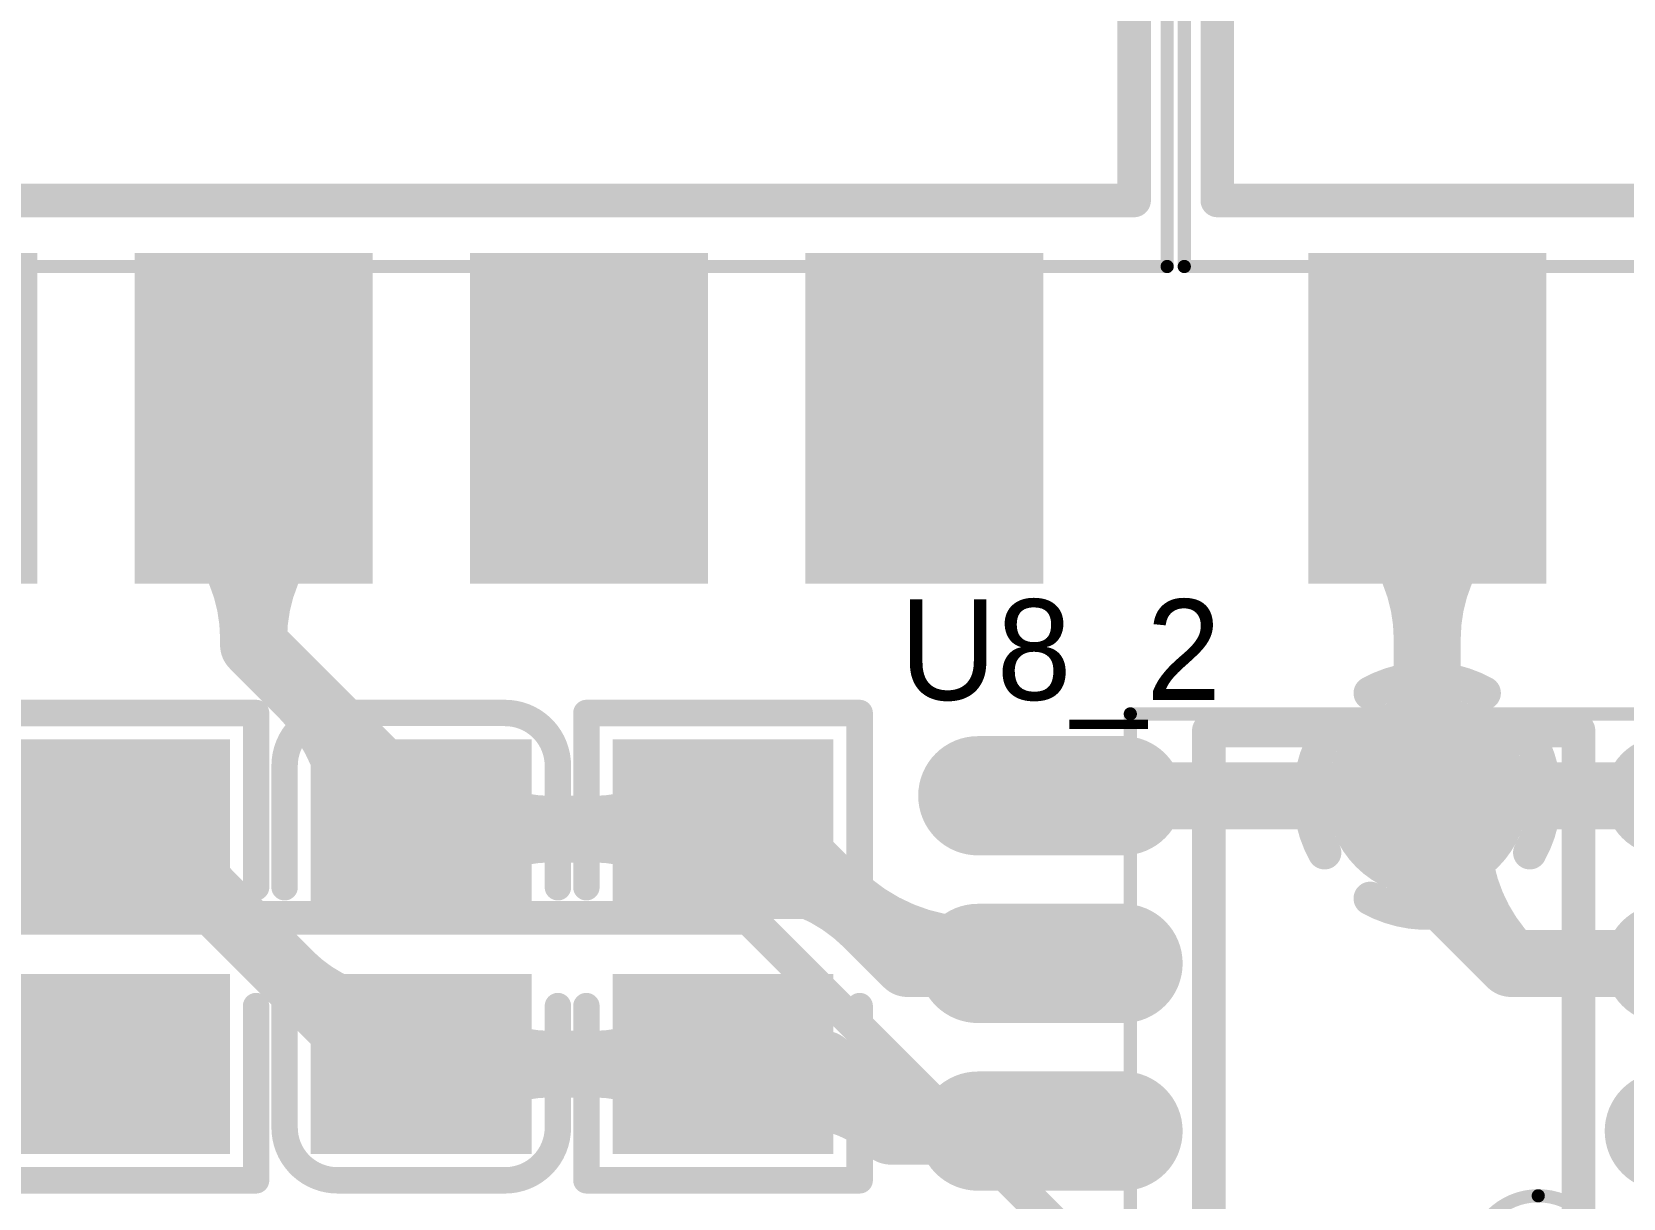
# Model space of a CAD drawing. Header units: millimetres. Extents: x 3.32 to 12.49, y 5.66 to 10.73.
# Drawn here: x 7.1282 to 7.6028, y 7.2651 to 7.6129 of the extents above; entities that cross this region are included whole.
import ezdxf

# ---------------------------------------------------------------- set-up
doc = ezdxf.new("R2010")
doc.units = ezdxf.units.MM
doc.header["$MEASUREMENT"] = 0
for name, color, linetype in [('BottomLayer', 5, 'Continuous'), ('InternalPlane1', 76, 'Continuous'), ('InternalPlane2', 16, 'Continuous'), ('Mechanical13', 56, 'Continuous'), ('MultiLayer', 9, 'Continuous'), ('TopLayer', 1, 'Continuous'), ('TopOverlay', 2, 'Continuous'), ('TopPaste', 8, 'Continuous'), ('TopSolder', 216, 'Continuous'), ('ViaHoleLayer', 16, 'Continuous')]:
    doc.layers.add(name, color=color, linetype=linetype)

# ---------------------------------------------------------------- blocks, each defined once
blk = doc.blocks.new('SMD_8_9_0___6')
at = {"layer": 'Mechanical13', "const_width": 0.00394}
for points in [[(0.22244, 0.17717), (-0.22244, 0.17717)], [(-0.22244, 0.17717), (-0.22244, -0.17717)], [(0.22244, 0.17717), (0.22244, -0.17717)], [(0.22244, -0.17717), (-0.22244, -0.17717)]]:
    blk.add_lwpolyline(points, dxfattribs=at)
at = {"layer": 'Mechanical13'}
for points, const_width in [([(-0.22343, 0.17717, 1), (-0.22146, 0.17717, 1)], 0.00197), ([(-0.22343, 0.17717, 1), (-0.22146, 0.17717, 1)], 0.00197), ([(0.22146, 0.17717, 1), (0.22343, 0.17717, 1)], 0.00197), ([(0.22146, 0.17717, 1), (0.22343, 0.17717, 1)], 0.00197), ([(-0.14567, -0.12992, 1), (-0.20866, -0.12992, 1)], 0.00394), ([(-0.20965, -0.12992, 1), (-0.20768, -0.12992, 1)], 0.00197), ([(-0.14665, -0.12992, 1), (-0.14469, -0.12992, 1)], 0.00197), ([(-0.22343, -0.17717, 1), (-0.22146, -0.17717, 1)], 0.00197), ([(-0.22343, -0.17717, 1), (-0.22146, -0.17717, 1)], 0.00197), ([(0.22146, -0.17717, 1), (0.22343, -0.17717, 1)], 0.00197), ([(0.22146, -0.17717, 1), (0.22343, -0.17717, 1)], 0.00197)]:
    blk.add_lwpolyline(points, format="xyb", close=True, dxfattribs=dict(at, const_width=const_width))
at = {"layer": 'TopLayer'}
for points in [[(-0.1815, 0.17717), (-0.1185, 0.17717), (-0.1815, 0.26772), (-0.1185, 0.26772)], [(-0.0815, 0.17717), (-0.0185, 0.17717), (-0.0815, 0.26772), (-0.0185, 0.26772)], [(0.0185, 0.17717), (0.0815, 0.17717), (0.0185, 0.26772), (0.0815, 0.26772)], [(0.1185, 0.17717), (0.1815, 0.17717), (0.1185, 0.26772), (0.1815, 0.26772)], [(-0.1185, -0.17717), (-0.1815, -0.17717), (-0.1185, -0.26772), (-0.1815, -0.26772)], [(-0.0185, -0.17717), (-0.0815, -0.17717), (-0.0185, -0.26772), (-0.0815, -0.26772)], [(0.0815, -0.17717), (0.0185, -0.17717), (0.0815, -0.26772), (0.0185, -0.26772)], [(0.1815, -0.17717), (0.1185, -0.17717), (0.1815, -0.26772), (0.1185, -0.26772)]]:
    blk.add_solid(points, dxfattribs=at)
at = {"layer": 'TopOverlay', "const_width": 0.01}
for points in [[(-0.2126, 0.15748), (-0.2126, -0.15748)], [(0.2126, 0.15748), (-0.2126, 0.15748)], [(0.2126, 0.15748), (0.2126, -0.15748)], [(0.2126, -0.15748), (-0.2126, -0.15748)]]:
    blk.add_lwpolyline(points, dxfattribs=at)
at = {"layer": 'TopOverlay'}
for points, const_width in [([(-0.2151, 0.15748, 1), (-0.2101, 0.15748, 1)], 0.005), ([(-0.2151, 0.15748, 1), (-0.2101, 0.15748, 1)], 0.005), ([(0.2101, 0.15748, 1), (0.2151, 0.15748, 1)], 0.005), ([(0.2101, 0.15748, 1), (0.2151, 0.15748, 1)], 0.005), ([(-0.16142, -0.11811, 1), (-0.18504, -0.11811, 1)], 0.02756), ([(-0.19193, -0.11811, 1), (-0.17815, -0.11811, 1)], 0.01378), ([(-0.16831, -0.11811, 1), (-0.15453, -0.11811, 1)], 0.01378), ([(-0.2151, -0.15748, 1), (-0.2101, -0.15748, 1)], 0.005), ([(-0.2151, -0.15748, 1), (-0.2101, -0.15748, 1)], 0.005), ([(0.2101, -0.15748, 1), (0.2151, -0.15748, 1)], 0.005), ([(0.2101, -0.15748, 1), (0.2151, -0.15748, 1)], 0.005), ([(-0.20669, -0.23622, 1), (-0.22638, -0.23622, 1)], 0.01969), ([(-0.2313, -0.23622, 1), (-0.22146, -0.23622, 1)], 0.00984), ([(-0.21161, -0.23622, 1), (-0.20177, -0.23622, 1)], 0.00984)]:
    blk.add_lwpolyline(points, format="xyb", close=True, dxfattribs=dict(at, const_width=const_width))
at = {"layer": 'TopPaste'}
for points in [[(-0.1815, 0.17717), (-0.1185, 0.17717), (-0.1815, 0.26772), (-0.1185, 0.26772)], [(-0.0815, 0.17717), (-0.0185, 0.17717), (-0.0815, 0.26772), (-0.0185, 0.26772)], [(0.0185, 0.17717), (0.0815, 0.17717), (0.0185, 0.26772), (0.0815, 0.26772)], [(0.1185, 0.17717), (0.1815, 0.17717), (0.1185, 0.26772), (0.1815, 0.26772)], [(-0.1185, -0.17717), (-0.1815, -0.17717), (-0.1185, -0.26772), (-0.1815, -0.26772)], [(-0.0185, -0.17717), (-0.0815, -0.17717), (-0.0185, -0.26772), (-0.0815, -0.26772)], [(0.0815, -0.17717), (0.0185, -0.17717), (0.0815, -0.26772), (0.0185, -0.26772)], [(0.1815, -0.17717), (0.1185, -0.17717), (0.1815, -0.26772), (0.1185, -0.26772)]]:
    blk.add_solid(points, dxfattribs=at)
at = {"layer": 'TopSolder'}
for points in [[(-0.1855, 0.17317), (-0.1145, 0.17317), (-0.1855, 0.27172), (-0.1145, 0.27172)], [(-0.0855, 0.17317), (-0.0145, 0.17317), (-0.0855, 0.27172), (-0.0145, 0.27172)], [(0.0145, 0.17317), (0.0855, 0.17317), (0.0145, 0.27172), (0.0855, 0.27172)], [(0.1145, 0.17317), (0.1855, 0.17317), (0.1145, 0.27172), (0.1855, 0.27172)], [(-0.1145, -0.17317), (-0.1855, -0.17317), (-0.1145, -0.27172), (-0.1855, -0.27172)], [(-0.0145, -0.17317), (-0.0855, -0.17317), (-0.0145, -0.27172), (-0.0855, -0.27172)], [(0.0855, -0.17317), (0.0145, -0.17317), (0.0855, -0.27172), (0.0145, -0.27172)], [(0.1855, -0.17317), (0.1145, -0.17317), (0.1855, -0.27172), (0.1145, -0.27172)]]:
    blk.add_solid(points, dxfattribs=at)
blk = doc.blocks.new('SOIC_8_150____8')
at = {"layer": 'Mechanical13', "const_width": 0.00394}
for points in [[(-0.09941, 0.07854), (0.09941, 0.07854)], [(-0.09941, 0.07854), (-0.09941, -0.07854)], [(0.09941, 0.07854), (0.09941, -0.07854)], [(-0.09941, -0.07854), (0.09941, -0.07854)]]:
    blk.add_lwpolyline(points, dxfattribs=at)
at = {"layer": 'Mechanical13'}
for points, const_width in [([(-0.10039, 0.07854, 1), (-0.09843, 0.07854, 1)], 0.00197), ([(-0.10039, 0.07854, 1), (-0.09843, 0.07854, 1)], 0.00197), ([(0.09843, 0.07854, 1), (0.10039, 0.07854, 1)], 0.00197), ([(0.09843, 0.07854, 1), (0.10039, 0.07854, 1)], 0.00197), ([(-0.04429, -0.04311, 1), (-0.08366, -0.04311, 1)], 0.00394), ([(-0.08465, -0.04311, 1), (-0.08268, -0.04311, 1)], 0.00197), ([(-0.04528, -0.04311, 1), (-0.04331, -0.04311, 1)], 0.00197), ([(-0.10039, -0.07854, 1), (-0.09843, -0.07854, 1)], 0.00197), ([(-0.10039, -0.07854, 1), (-0.09843, -0.07854, 1)], 0.00197), ([(0.09843, -0.07854, 1), (0.10039, -0.07854, 1)], 0.00197), ([(0.09843, -0.07854, 1), (0.10039, -0.07854, 1)], 0.00197)]:
    blk.add_lwpolyline(points, format="xyb", close=True, dxfattribs=dict(at, const_width=const_width))
at = {"layer": 'TopLayer', "const_width": 0.02756}
for points in [[(-0.075, 0.08071), (-0.075, 0.12402)], [(-0.025, 0.08071), (-0.025, 0.12402)], [(0.025, 0.08071), (0.025, 0.12402)], [(0.075, 0.08071), (0.075, 0.12402)], [(-0.075, -0.12402), (-0.075, -0.08071)], [(-0.025, -0.12402), (-0.025, -0.08071)], [(0.025, -0.12402), (0.025, -0.08071)], [(0.075, -0.12402), (0.075, -0.08071)]]:
    blk.add_lwpolyline(points, dxfattribs=at)
at = {"layer": 'TopLayer', "const_width": 0.01378}
for points in [[(-0.08189, 0.12402, 1), (-0.06811, 0.12402, 1)], [(-0.03189, 0.12402, 1), (-0.01811, 0.12402, 1)], [(0.01811, 0.12402, 1), (0.03189, 0.12402, 1)], [(0.06811, 0.12402, 1), (0.08189, 0.12402, 1)], [(-0.08189, 0.08071, 1), (-0.06811, 0.08071, 1)], [(-0.03189, 0.08071, 1), (-0.01811, 0.08071, 1)], [(0.01811, 0.08071, 1), (0.03189, 0.08071, 1)], [(0.06811, 0.08071, 1), (0.08189, 0.08071, 1)], [(-0.08189, -0.08071, 1), (-0.06811, -0.08071, 1)], [(-0.03189, -0.08071, 1), (-0.01811, -0.08071, 1)], [(0.01811, -0.08071, 1), (0.03189, -0.08071, 1)], [(0.06811, -0.08071, 1), (0.08189, -0.08071, 1)], [(-0.08189, -0.12402, 1), (-0.06811, -0.12402, 1)], [(-0.03189, -0.12402, 1), (-0.01811, -0.12402, 1)], [(0.01811, -0.12402, 1), (0.03189, -0.12402, 1)], [(0.06811, -0.12402, 1), (0.08189, -0.12402, 1)]]:
    blk.add_lwpolyline(points, format="xyb", close=True, dxfattribs=at)
at = {"layer": 'TopOverlay', "const_width": 0.01}
for points in [[(-0.09449, 0.05512), (0.09449, 0.05512)], [(-0.09449, 0.05512), (-0.09449, -0.05512)], [(0.09449, 0.05512), (0.09449, -0.05512)], [(-0.09449, -0.05512), (0.09449, -0.05512)]]:
    blk.add_lwpolyline(points, dxfattribs=at)
at = {"layer": 'TopOverlay'}
for points, const_width in [([(-0.09699, 0.05512, 1), (-0.09199, 0.05512, 1)], 0.005), ([(-0.09699, 0.05512, 1), (-0.09199, 0.05512, 1)], 0.005), ([(0.09199, 0.05512, 1), (0.09699, 0.05512, 1)], 0.005), ([(0.09199, 0.05512, 1), (0.09699, 0.05512, 1)], 0.005), ([(-0.05906, -0.02756, 1), (-0.0748, -0.02756, 1)], 0.01575), ([(-0.07874, -0.02756, 1), (-0.07087, -0.02756, 1)], 0.00787), ([(-0.06299, -0.02756, 1), (-0.05512, -0.02756, 1)], 0.00787), ([(-0.09699, -0.05512, 1), (-0.09199, -0.05512, 1)], 0.005), ([(-0.09699, -0.05512, 1), (-0.09199, -0.05512, 1)], 0.005), ([(0.09199, -0.05512, 1), (0.09699, -0.05512, 1)], 0.005), ([(0.09199, -0.05512, 1), (0.09699, -0.05512, 1)], 0.005), ([(-0.10236, -0.11417, 1), (-0.11417, -0.11417, 1)], 0.01181), ([(-0.11713, -0.11417, 1), (-0.11122, -0.11417, 1)], 0.00591), ([(-0.10531, -0.11417, 1), (-0.09941, -0.11417, 1)], 0.00591)]:
    blk.add_lwpolyline(points, format="xyb", close=True, dxfattribs=dict(at, const_width=const_width))
at = {"layer": 'TopPaste', "const_width": 0.02756}
for points in [[(-0.075, 0.08071), (-0.075, 0.12402)], [(-0.025, 0.08071), (-0.025, 0.12402)], [(0.025, 0.08071), (0.025, 0.12402)], [(0.075, 0.08071), (0.075, 0.12402)], [(-0.075, -0.12402), (-0.075, -0.08071)], [(-0.025, -0.12402), (-0.025, -0.08071)], [(0.025, -0.12402), (0.025, -0.08071)], [(0.075, -0.12402), (0.075, -0.08071)]]:
    blk.add_lwpolyline(points, dxfattribs=at)
at = {"layer": 'TopPaste', "const_width": 0.01378}
for points in [[(-0.08189, 0.12402, 1), (-0.06811, 0.12402, 1)], [(-0.03189, 0.12402, 1), (-0.01811, 0.12402, 1)], [(0.01811, 0.12402, 1), (0.03189, 0.12402, 1)], [(0.06811, 0.12402, 1), (0.08189, 0.12402, 1)], [(-0.08189, 0.08071, 1), (-0.06811, 0.08071, 1)], [(-0.03189, 0.08071, 1), (-0.01811, 0.08071, 1)], [(0.01811, 0.08071, 1), (0.03189, 0.08071, 1)], [(0.06811, 0.08071, 1), (0.08189, 0.08071, 1)], [(-0.08189, -0.08071, 1), (-0.06811, -0.08071, 1)], [(-0.03189, -0.08071, 1), (-0.01811, -0.08071, 1)], [(0.01811, -0.08071, 1), (0.03189, -0.08071, 1)], [(0.06811, -0.08071, 1), (0.08189, -0.08071, 1)], [(-0.08189, -0.12402, 1), (-0.06811, -0.12402, 1)], [(-0.03189, -0.12402, 1), (-0.01811, -0.12402, 1)], [(0.01811, -0.12402, 1), (0.03189, -0.12402, 1)], [(0.06811, -0.12402, 1), (0.08189, -0.12402, 1)]]:
    blk.add_lwpolyline(points, format="xyb", close=True, dxfattribs=at)
at = {"layer": 'TopSolder', "const_width": 0.03556}
for points in [[(-0.075, 0.08071), (-0.075, 0.12402)], [(-0.025, 0.08071), (-0.025, 0.12402)], [(0.025, 0.08071), (0.025, 0.12402)], [(0.075, 0.08071), (0.075, 0.12402)], [(-0.075, -0.12402), (-0.075, -0.08071)], [(-0.025, -0.12402), (-0.025, -0.08071)], [(0.025, -0.12402), (0.025, -0.08071)], [(0.075, -0.12402), (0.075, -0.08071)]]:
    blk.add_lwpolyline(points, dxfattribs=at)
at = {"layer": 'TopSolder', "const_width": 0.01778}
for points in [[(-0.08389, 0.12402, 1), (-0.06611, 0.12402, 1)], [(-0.03389, 0.12402, 1), (-0.01611, 0.12402, 1)], [(0.01611, 0.12402, 1), (0.03389, 0.12402, 1)], [(0.06611, 0.12402, 1), (0.08389, 0.12402, 1)], [(-0.08389, 0.08071, 1), (-0.06611, 0.08071, 1)], [(-0.03389, 0.08071, 1), (-0.01611, 0.08071, 1)], [(0.01611, 0.08071, 1), (0.03389, 0.08071, 1)], [(0.06611, 0.08071, 1), (0.08389, 0.08071, 1)], [(-0.08389, -0.08071, 1), (-0.06611, -0.08071, 1)], [(-0.03389, -0.08071, 1), (-0.01611, -0.08071, 1)], [(0.01611, -0.08071, 1), (0.03389, -0.08071, 1)], [(0.06611, -0.08071, 1), (0.08389, -0.08071, 1)], [(-0.08389, -0.12402, 1), (-0.06611, -0.12402, 1)], [(-0.03389, -0.12402, 1), (-0.01611, -0.12402, 1)], [(0.01611, -0.12402, 1), (0.03389, -0.12402, 1)], [(0.06611, -0.12402, 1), (0.08389, -0.12402, 1)]]:
    blk.add_lwpolyline(points, format="xyb", close=True, dxfattribs=at)
blk = doc.blocks.new('SMD_8_9_0___9')
at = {"layer": 'Mechanical13', "const_width": 0.00394}
for points in [[(0.22244, 0.17717), (-0.22244, 0.17717)], [(-0.22244, 0.17717), (-0.22244, -0.17717)], [(0.22244, 0.17717), (0.22244, -0.17717)], [(0.22244, -0.17717), (-0.22244, -0.17717)]]:
    blk.add_lwpolyline(points, dxfattribs=at)
at = {"layer": 'Mechanical13'}
for points, const_width in [([(-0.22343, 0.17717, 1), (-0.22146, 0.17717, 1)], 0.00197), ([(-0.22343, 0.17717, 1), (-0.22146, 0.17717, 1)], 0.00197), ([(0.22146, 0.17717, 1), (0.22343, 0.17717, 1)], 0.00197), ([(0.22146, 0.17717, 1), (0.22343, 0.17717, 1)], 0.00197), ([(-0.14567, -0.12992, 1), (-0.20866, -0.12992, 1)], 0.00394), ([(-0.20965, -0.12992, 1), (-0.20768, -0.12992, 1)], 0.00197), ([(-0.14665, -0.12992, 1), (-0.14469, -0.12992, 1)], 0.00197), ([(-0.22343, -0.17717, 1), (-0.22146, -0.17717, 1)], 0.00197), ([(-0.22343, -0.17717, 1), (-0.22146, -0.17717, 1)], 0.00197), ([(0.22146, -0.17717, 1), (0.22343, -0.17717, 1)], 0.00197), ([(0.22146, -0.17717, 1), (0.22343, -0.17717, 1)], 0.00197)]:
    blk.add_lwpolyline(points, format="xyb", close=True, dxfattribs=dict(at, const_width=const_width))
at = {"layer": 'TopLayer'}
for points in [[(-0.1815, 0.17717), (-0.1185, 0.17717), (-0.1815, 0.26772), (-0.1185, 0.26772)], [(-0.0815, 0.17717), (-0.0185, 0.17717), (-0.0815, 0.26772), (-0.0185, 0.26772)], [(0.0185, 0.17717), (0.0815, 0.17717), (0.0185, 0.26772), (0.0815, 0.26772)], [(0.1185, 0.17717), (0.1815, 0.17717), (0.1185, 0.26772), (0.1815, 0.26772)], [(-0.1185, -0.17717), (-0.1815, -0.17717), (-0.1185, -0.26772), (-0.1815, -0.26772)], [(-0.0185, -0.17717), (-0.0815, -0.17717), (-0.0185, -0.26772), (-0.0815, -0.26772)], [(0.0815, -0.17717), (0.0185, -0.17717), (0.0815, -0.26772), (0.0185, -0.26772)], [(0.1815, -0.17717), (0.1185, -0.17717), (0.1815, -0.26772), (0.1185, -0.26772)]]:
    blk.add_solid(points, dxfattribs=at)
at = {"layer": 'TopOverlay', "const_width": 0.01}
for points in [[(-0.2126, 0.15748), (-0.2126, -0.15748)], [(0.2126, 0.15748), (-0.2126, 0.15748)], [(0.2126, 0.15748), (0.2126, -0.15748)], [(0.2126, -0.15748), (-0.2126, -0.15748)]]:
    blk.add_lwpolyline(points, dxfattribs=at)
at = {"layer": 'TopOverlay'}
for points, const_width in [([(-0.2151, 0.15748, 1), (-0.2101, 0.15748, 1)], 0.005), ([(-0.2151, 0.15748, 1), (-0.2101, 0.15748, 1)], 0.005), ([(0.2101, 0.15748, 1), (0.2151, 0.15748, 1)], 0.005), ([(0.2101, 0.15748, 1), (0.2151, 0.15748, 1)], 0.005), ([(-0.16142, -0.11811, 1), (-0.18504, -0.11811, 1)], 0.02756), ([(-0.19193, -0.11811, 1), (-0.17815, -0.11811, 1)], 0.01378), ([(-0.16831, -0.11811, 1), (-0.15453, -0.11811, 1)], 0.01378), ([(-0.2151, -0.15748, 1), (-0.2101, -0.15748, 1)], 0.005), ([(-0.2151, -0.15748, 1), (-0.2101, -0.15748, 1)], 0.005), ([(0.2101, -0.15748, 1), (0.2151, -0.15748, 1)], 0.005), ([(0.2101, -0.15748, 1), (0.2151, -0.15748, 1)], 0.005), ([(-0.20669, -0.23622, 1), (-0.22638, -0.23622, 1)], 0.01969), ([(-0.2313, -0.23622, 1), (-0.22146, -0.23622, 1)], 0.00984), ([(-0.21161, -0.23622, 1), (-0.20177, -0.23622, 1)], 0.00984)]:
    blk.add_lwpolyline(points, format="xyb", close=True, dxfattribs=dict(at, const_width=const_width))
at = {"layer": 'TopPaste'}
for points in [[(-0.1815, 0.17717), (-0.1185, 0.17717), (-0.1815, 0.26772), (-0.1185, 0.26772)], [(-0.0815, 0.17717), (-0.0185, 0.17717), (-0.0815, 0.26772), (-0.0185, 0.26772)], [(0.0185, 0.17717), (0.0815, 0.17717), (0.0185, 0.26772), (0.0815, 0.26772)], [(0.1185, 0.17717), (0.1815, 0.17717), (0.1185, 0.26772), (0.1815, 0.26772)], [(-0.1185, -0.17717), (-0.1815, -0.17717), (-0.1185, -0.26772), (-0.1815, -0.26772)], [(-0.0185, -0.17717), (-0.0815, -0.17717), (-0.0185, -0.26772), (-0.0815, -0.26772)], [(0.0815, -0.17717), (0.0185, -0.17717), (0.0815, -0.26772), (0.0185, -0.26772)], [(0.1815, -0.17717), (0.1185, -0.17717), (0.1815, -0.26772), (0.1185, -0.26772)]]:
    blk.add_solid(points, dxfattribs=at)
at = {"layer": 'TopSolder'}
for points in [[(-0.1855, 0.17317), (-0.1145, 0.17317), (-0.1855, 0.27172), (-0.1145, 0.27172)], [(-0.0855, 0.17317), (-0.0145, 0.17317), (-0.0855, 0.27172), (-0.0145, 0.27172)], [(0.0145, 0.17317), (0.0855, 0.17317), (0.0145, 0.27172), (0.0855, 0.27172)], [(0.1145, 0.17317), (0.1855, 0.17317), (0.1145, 0.27172), (0.1855, 0.27172)], [(-0.1145, -0.17317), (-0.1855, -0.17317), (-0.1145, -0.27172), (-0.1855, -0.27172)], [(-0.0145, -0.17317), (-0.0855, -0.17317), (-0.0145, -0.27172), (-0.0855, -0.27172)], [(0.0855, -0.17317), (0.0145, -0.17317), (0.0855, -0.27172), (0.0145, -0.27172)], [(0.1855, -0.17317), (0.1145, -0.17317), (0.1855, -0.27172), (0.1145, -0.27172)]]:
    blk.add_solid(points, dxfattribs=at)
blk = doc.blocks.new('0805_R_39')
at = {"layer": 'TopLayer'}
for points in [[(-0.05787, -0.02894), (-0.0122, -0.02894), (-0.05787, 0.02894), (-0.0122, 0.02894)], [(0.0122, -0.02894), (0.05787, -0.02894), (0.0122, 0.02894), (0.05787, 0.02894)]]:
    blk.add_solid(points, dxfattribs=at)
at = {"layer": 'TopOverlay', "const_width": 0.00787}
for points in [[(-0.06968, -0.04075), (-0.06968, 0.04075)], [(-0.01772, 0.04075), (-0.06968, 0.04075)], [(0.06968, 0.04075), (0.01772, 0.04075)], [(0.06968, -0.04075), (0.06968, 0.04075)], [(-0.01772, -0.04075), (-0.06968, -0.04075)], [(0.06968, -0.04075), (0.01772, -0.04075)]]:
    blk.add_lwpolyline(points, dxfattribs=at)
at = {"layer": 'TopOverlay', "const_width": 0.00394}
for points in [[(-0.07165, 0.04075, 1), (-0.06772, 0.04075, 1)], [(-0.07165, 0.04075, 1), (-0.06772, 0.04075, 1)], [(-0.01969, 0.04075, 1), (-0.01575, 0.04075, 1)], [(0.01575, 0.04075, 1), (0.01969, 0.04075, 1)], [(0.06772, 0.04075, 1), (0.07165, 0.04075, 1)], [(0.06772, 0.04075, 1), (0.07165, 0.04075, 1)], [(-0.07165, -0.04075, 1), (-0.06772, -0.04075, 1)], [(-0.07165, -0.04075, 1), (-0.06772, -0.04075, 1)], [(-0.01969, -0.04075, 1), (-0.01575, -0.04075, 1)], [(0.01575, -0.04075, 1), (0.01969, -0.04075, 1)], [(0.06772, -0.04075, 1), (0.07165, -0.04075, 1)], [(0.06772, -0.04075, 1), (0.07165, -0.04075, 1)]]:
    blk.add_lwpolyline(points, format="xyb", close=True, dxfattribs=at)
at = {"layer": 'TopPaste'}
for points in [[(-0.05787, -0.02894), (-0.0122, -0.02894), (-0.05787, 0.02894), (-0.0122, 0.02894)], [(0.0122, -0.02894), (0.05787, -0.02894), (0.0122, 0.02894), (0.05787, 0.02894)]]:
    blk.add_solid(points, dxfattribs=at)
at = {"layer": 'TopSolder'}
for points in [[(-0.06187, -0.03294), (-0.0082, -0.03294), (-0.06187, 0.03294), (-0.0082, 0.03294)], [(0.0082, -0.03294), (0.06187, -0.03294), (0.0082, 0.03294), (0.06187, 0.03294)]]:
    blk.add_solid(points, dxfattribs=at)
blk = doc.blocks.new('0805_R_41')
at = {"layer": 'TopLayer'}
for points in [[(-0.05787, -0.02894), (-0.0122, -0.02894), (-0.05787, 0.02894), (-0.0122, 0.02894)], [(0.0122, -0.02894), (0.05787, -0.02894), (0.0122, 0.02894), (0.05787, 0.02894)]]:
    blk.add_solid(points, dxfattribs=at)
at = {"layer": 'TopOverlay', "const_width": 0.00787}
for points in [[(-0.06968, 0.04075), (-0.06968, -0.04075)], [(-0.06968, 0.04075), (-0.01772, 0.04075)], [(0.01772, 0.04075), (0.06968, 0.04075)], [(0.06968, 0.04075), (0.06968, -0.04075)], [(-0.06968, -0.04075), (-0.01772, -0.04075)], [(0.01772, -0.04075), (0.06968, -0.04075)]]:
    blk.add_lwpolyline(points, dxfattribs=at)
at = {"layer": 'TopOverlay', "const_width": 0.00394}
for points in [[(-0.07165, 0.04075, 1), (-0.06772, 0.04075, 1)], [(-0.07165, 0.04075, 1), (-0.06772, 0.04075, 1)], [(-0.01969, 0.04075, 1), (-0.01575, 0.04075, 1)], [(0.01575, 0.04075, 1), (0.01969, 0.04075, 1)], [(0.06772, 0.04075, 1), (0.07165, 0.04075, 1)], [(0.06772, 0.04075, 1), (0.07165, 0.04075, 1)], [(-0.07165, -0.04075, 1), (-0.06772, -0.04075, 1)], [(-0.07165, -0.04075, 1), (-0.06772, -0.04075, 1)], [(-0.01969, -0.04075, 1), (-0.01575, -0.04075, 1)], [(0.01575, -0.04075, 1), (0.01969, -0.04075, 1)], [(0.06772, -0.04075, 1), (0.07165, -0.04075, 1)], [(0.06772, -0.04075, 1), (0.07165, -0.04075, 1)]]:
    blk.add_lwpolyline(points, format="xyb", close=True, dxfattribs=at)
at = {"layer": 'TopPaste'}
for points in [[(-0.05787, -0.02894), (-0.0122, -0.02894), (-0.05787, 0.02894), (-0.0122, 0.02894)], [(0.0122, -0.02894), (0.05787, -0.02894), (0.0122, 0.02894), (0.05787, 0.02894)]]:
    blk.add_solid(points, dxfattribs=at)
at = {"layer": 'TopSolder'}
for points in [[(-0.06187, -0.03294), (-0.0082, -0.03294), (-0.06187, 0.03294), (-0.0082, 0.03294)], [(0.0082, -0.03294), (0.06187, -0.03294), (0.0082, 0.03294), (0.06187, 0.03294)]]:
    blk.add_solid(points, dxfattribs=at)
blk = doc.blocks.new('0805_C_83')
at = {"layer": 'TopLayer'}
for points in [[(-0.05787, -0.02894), (-0.0122, -0.02894), (-0.05787, 0.02894), (-0.0122, 0.02894)], [(0.0122, -0.02894), (0.05787, -0.02894), (0.0122, 0.02894), (0.05787, 0.02894)]]:
    blk.add_solid(points, dxfattribs=at)
at = {"layer": 'TopOverlay', "const_width": 0.00787}
for points in [[(-0.06969, 0.025, -0.414214), (-0.05394, 0.04075)], [(0.05394, 0.04075, -0.414213), (0.06969, 0.025)], [(-0.05394, -0.04075, -0.414213), (-0.06969, -0.025)], [(0.06968, -0.025, -0.414214), (0.05394, -0.04075)]]:
    blk.add_lwpolyline(points, format="xyb", dxfattribs=at)
for points in [[(-0.01772, 0.04075), (-0.05394, 0.04075)], [(0.05394, 0.04075), (0.01772, 0.04075)], [(-0.06969, -0.025), (-0.06969, 0.025)], [(0.06968, -0.025), (0.06968, 0.025)], [(-0.01772, -0.04075), (-0.05394, -0.04075)], [(0.05394, -0.04075), (0.01772, -0.04075)]]:
    blk.add_lwpolyline(points, dxfattribs=at)
at = {"layer": 'TopOverlay', "const_width": 0.00394}
for points in [[(-0.05591, 0.04075, 1), (-0.05197, 0.04075, 1)], [(-0.05591, 0.04075, 1), (-0.05197, 0.04075, 1)], [(-0.01969, 0.04075, 1), (-0.01575, 0.04075, 1)], [(0.01575, 0.04075, 1), (0.01969, 0.04075, 1)], [(0.05197, 0.04075, 1), (0.05591, 0.04075, 1)], [(0.05197, 0.04075, 1), (0.05591, 0.04075, 1)], [(-0.07165, 0.025, 1), (-0.06772, 0.025, 1)], [(-0.07165, 0.025, 1), (-0.06772, 0.025, 1)], [(0.06772, 0.025, 1), (0.07165, 0.025, 1)], [(0.06772, 0.025, 1), (0.07165, 0.025, 1)], [(-0.07165, -0.025, 1), (-0.06772, -0.025, 1)], [(-0.07165, -0.025, 1), (-0.06772, -0.025, 1)], [(0.06772, -0.025, 1), (0.07165, -0.025, 1)], [(0.06772, -0.025, 1), (0.07165, -0.025, 1)], [(-0.05591, -0.04075, 1), (-0.05197, -0.04075, 1)], [(-0.05591, -0.04075, 1), (-0.05197, -0.04075, 1)], [(-0.01969, -0.04075, 1), (-0.01575, -0.04075, 1)], [(0.01575, -0.04075, 1), (0.01969, -0.04075, 1)], [(0.05197, -0.04075, 1), (0.05591, -0.04075, 1)], [(0.05197, -0.04075, 1), (0.05591, -0.04075, 1)]]:
    blk.add_lwpolyline(points, format="xyb", close=True, dxfattribs=at)
at = {"layer": 'TopPaste'}
for points in [[(-0.05787, -0.02894), (-0.0122, -0.02894), (-0.05787, 0.02894), (-0.0122, 0.02894)], [(0.0122, -0.02894), (0.05787, -0.02894), (0.0122, 0.02894), (0.05787, 0.02894)]]:
    blk.add_solid(points, dxfattribs=at)
at = {"layer": 'TopSolder'}
for points in [[(-0.06187, -0.03294), (-0.0082, -0.03294), (-0.06187, 0.03294), (-0.0082, 0.03294)], [(0.0082, -0.03294), (0.06187, -0.03294), (0.0082, 0.03294), (0.06187, 0.03294)]]:
    blk.add_solid(points, dxfattribs=at)

msp = doc.modelspace()

# ---------------------------------------------------------------- linework, layer by layer
at = {"layer": 'BottomLayer'}
for points, const_width in [([(7.53437, 7.38508, 1), (7.55437, 7.38508, 1)], 0.02), ([(7.33951, 7.34866, 1), (7.34451, 7.34866, 1)], 0.005), ([(7.33951, 7.34866, 1), (7.34451, 7.34866, 1)], 0.005)]:
    msp.add_lwpolyline(points, format="xyb", close=True, dxfattribs=dict(at, const_width=const_width))
at = {"layer": 'BottomLayer', "const_width": 0.01}
for points in [[(7.02165, 7.34866), (7.34201, 7.34866)], [(7.34201, 7.34866), (7.48701, 7.20366)]]:
    msp.add_lwpolyline(points, dxfattribs=at)
at = {"layer": 'InternalPlane1', "const_width": 0.01}
for points in [[(7.5274, 7.41569, -0.258618), (7.56134, 7.41569)], [(7.51376, 7.36811, -0.258618), (7.51376, 7.40205)], [(7.57498, 7.40205, -0.258618), (7.57498, 7.36811)], [(7.56134, 7.35447, -0.258618), (7.5274, 7.35447)]]:
    msp.add_lwpolyline(points, format="xyb", dxfattribs=at)
at = {"layer": 'InternalPlane1', "const_width": 0.005}
for points in [[(7.5249, 7.41569, 1), (7.5299, 7.41569, 1)], [(7.55884, 7.41569, 1), (7.56384, 7.41569, 1)], [(7.51126, 7.40205, 1), (7.51626, 7.40205, 1)], [(7.57248, 7.40205, 1), (7.57748, 7.40205, 1)], [(7.51126, 7.36811, 1), (7.51626, 7.36811, 1)], [(7.57248, 7.36811, 1), (7.57748, 7.36811, 1)], [(7.5249, 7.35447, 1), (7.5299, 7.35447, 1)], [(7.55884, 7.35447, 1), (7.56384, 7.35447, 1)]]:
    msp.add_lwpolyline(points, format="xyb", close=True, dxfattribs=at)
at = {"layer": 'InternalPlane2', "const_width": 0.03}
msp.add_lwpolyline([(7.52937, 7.38508, 1), (7.55937, 7.38508, 1)], format="xyb", close=True, dxfattribs=at)
at = {"layer": 'MultiLayer', "const_width": 0.02}
msp.add_lwpolyline([(7.53437, 7.38508, 1), (7.55437, 7.38508, 1)], format="xyb", close=True, dxfattribs=at)
at = {"layer": 'TopLayer', "const_width": 0.02}
for points in [[(7.19437, 7.43008), (7.19437, 7.49764)], [(7.54437, 7.38508), (7.54437, 7.49764)], [(7.19437, 7.43008), (7.24933, 7.37512)], [(7.43201, 7.38508), (7.54437, 7.38508)], [(7.54437, 7.38508), (7.63673, 7.38508)], [(7.54437, 7.36008), (7.54437, 7.38508)], [(7.15437, 7.37512), (7.16152, 7.37512)], [(7.16152, 7.37512), (7.2316, 7.30504)], [(7.24437, 7.37512), (7.24933, 7.37512)], [(7.24933, 7.37512), (7.33437, 7.37512)], [(7.33437, 7.37512), (7.34933, 7.37512)], [(7.34933, 7.37512), (7.38937, 7.33508)], [(7.54437, 7.36008), (7.56937, 7.33508)], [(7.38937, 7.33508), (7.43201, 7.33508)], [(7.56937, 7.33508), (7.63673, 7.33508)], [(7.06437, 7.30504), (7.15437, 7.30504)], [(7.2316, 7.30504), (7.24437, 7.30504)], [(7.24437, 7.30504), (7.33437, 7.30504)], [(7.33437, 7.30504), (7.36441, 7.30504)], [(7.36441, 7.30504), (7.38437, 7.28508)], [(7.38437, 7.28508), (7.43201, 7.28508)]]:
    msp.add_lwpolyline(points, dxfattribs=at)
at = {"layer": 'TopLayer'}
for points, const_width in [([(7.18937, 7.49764, 1), (7.19937, 7.49764, 1)], 0.01), ([(7.53937, 7.49764, 1), (7.54937, 7.49764, 1)], 0.01), ([(7.17417, 7.46866, 1), (7.18417, 7.46866, 1)], 0.01), ([(7.20457, 7.46866, 1), (7.21457, 7.46866, 1)], 0.01), ([(7.52417, 7.46866, 1), (7.53417, 7.46866, 1)], 0.01), ([(7.55457, 7.46866, 1), (7.56457, 7.46866, 1)], 0.01), ([(7.18937, 7.43196, 1), (7.19937, 7.43196, 1)], 0.01), ([(7.18937, 7.43196, 1), (7.19937, 7.43196, 1)], 0.01), ([(7.53937, 7.43196, 1), (7.54937, 7.43196, 1)], 0.01), ([(7.53937, 7.43196, 1), (7.54937, 7.43196, 1)], 0.01), ([(7.18937, 7.43008, 1), (7.19937, 7.43008, 1)], 0.01), ([(7.18937, 7.43008, 1), (7.19937, 7.43008, 1)], 0.01), ([(7.20353, 7.41591, 1), (7.21354, 7.41591, 1)], 0.01), ([(7.53937, 7.40922, 1), (7.54937, 7.40922, 1)], 0.01), ([(7.53937, 7.40922, 1), (7.54937, 7.40922, 1)], 0.01), ([(7.53437, 7.38508, 1), (7.55437, 7.38508, 1)], 0.02), ([(7.5323, 7.39215, 1), (7.5423, 7.39215, 1)], 0.01), ([(7.5323, 7.39215, 1), (7.5423, 7.39215, 1)], 0.01), ([(7.54644, 7.39215, 1), (7.55644, 7.39215, 1)], 0.01), ([(7.54644, 7.39215, 1), (7.55644, 7.39215, 1)], 0.01), ([(7.25455, 7.38419, 1), (7.26455, 7.38419, 1)], 0.01), ([(7.31419, 7.38419, 1), (7.32419, 7.38419, 1)], 0.01), ([(7.42701, 7.38508, 1), (7.43701, 7.38508, 1)], 0.01), ([(7.51523, 7.38508, 1), (7.52523, 7.38508, 1)], 0.01), ([(7.51523, 7.38508, 1), (7.52523, 7.38508, 1)], 0.01), ([(7.52953, 7.38684, 1), (7.53953, 7.38684, 1)], 0.01), ([(7.53937, 7.38508, 1), (7.54937, 7.38508, 1)], 0.01), ([(7.53937, 7.38508, 1), (7.54937, 7.38508, 1)], 0.01), ([(7.53937, 7.38508, 1), (7.54937, 7.38508, 1)], 0.01), ([(7.53937, 7.38508, 1), (7.54937, 7.38508, 1)], 0.01), ([(7.56351, 7.38508, 1), (7.57351, 7.38508, 1)], 0.01), ([(7.56351, 7.38508, 1), (7.57351, 7.38508, 1)], 0.01), ([(7.54921, 7.38332, 1), (7.55921, 7.38332, 1)], 0.01), ([(7.14937, 7.37512, 1), (7.15937, 7.37512, 1)], 0.01), ([(7.15652, 7.37512, 1), (7.16652, 7.37512, 1)], 0.01), ([(7.15652, 7.37512, 1), (7.16652, 7.37512, 1)], 0.01), ([(7.16831, 7.37512, 1), (7.17831, 7.37512, 1)], 0.01), ([(7.22043, 7.37512, 1), (7.23043, 7.37512, 1)], 0.01), ([(7.23937, 7.37512, 1), (7.24937, 7.37512, 1)], 0.01), ([(7.24433, 7.37512, 1), (7.25433, 7.37512, 1)], 0.01), ([(7.24433, 7.37512, 1), (7.25433, 7.37512, 1)], 0.01), ([(7.24433, 7.37512, 1), (7.25433, 7.37512, 1)], 0.01), ([(7.27646, 7.37512, 1), (7.28646, 7.37512, 1)], 0.01), ([(7.27646, 7.37512, 1), (7.28646, 7.37512, 1)], 0.01), ([(7.29228, 7.37512, 1), (7.30228, 7.37512, 1)], 0.01), ([(7.29228, 7.37512, 1), (7.30228, 7.37512, 1)], 0.01), ([(7.32937, 7.37512, 1), (7.33937, 7.37512, 1)], 0.01), ([(7.32937, 7.37512, 1), (7.33937, 7.37512, 1)], 0.01), ([(7.34433, 7.37512, 1), (7.35433, 7.37512, 1)], 0.01), ([(7.34433, 7.37512, 1), (7.35433, 7.37512, 1)], 0.01), ([(7.5323, 7.37801, 1), (7.5423, 7.37801, 1)], 0.01), ([(7.5323, 7.37801, 1), (7.5423, 7.37801, 1)], 0.01), ([(7.54644, 7.37801, 1), (7.55644, 7.37801, 1)], 0.01), ([(7.54644, 7.37801, 1), (7.55644, 7.37801, 1)], 0.01), ([(7.25455, 7.36604, 1), (7.26455, 7.36604, 1)], 0.01), ([(7.31419, 7.36604, 1), (7.32419, 7.36604, 1)], 0.01), ([(7.15547, 7.36228, 1), (7.16547, 7.36228, 1)], 0.01), ([(7.33547, 7.36228, 1), (7.34547, 7.36228, 1)], 0.01), ([(7.53727, 7.36218, 1), (7.54727, 7.36218, 1)], 0.01), ([(7.53937, 7.36094, 1), (7.54937, 7.36094, 1)], 0.01), ([(7.53937, 7.36094, 1), (7.54937, 7.36094, 1)], 0.01), ([(7.36308, 7.35637, 1), (7.37308, 7.35637, 1)], 0.01), ([(7.53937, 7.36008, 1), (7.54937, 7.36008, 1)], 0.01), ([(7.53937, 7.36008, 1), (7.54937, 7.36008, 1)], 0.01), ([(7.17664, 7.35499, 1), (7.18664, 7.35499, 1)], 0.01), ([(7.17917, 7.35247, 1), (7.18917, 7.35247, 1)], 0.01), ([(7.3725, 7.34694, 1), (7.3825, 7.34694, 1)], 0.01), ([(7.40535, 7.33886, 1), (7.41535, 7.33886, 1)], 0.01), ([(7.19997, 7.33167, 1), (7.20997, 7.33167, 1)], 0.01), ([(7.38437, 7.33508, 1), (7.39437, 7.33508, 1)], 0.01), ([(7.38437, 7.33508, 1), (7.39437, 7.33508, 1)], 0.01), ([(7.42701, 7.33508, 1), (7.43701, 7.33508, 1)], 0.01), ([(7.56437, 7.33508, 1), (7.57437, 7.33508, 1)], 0.01), ([(7.56437, 7.33508, 1), (7.57437, 7.33508, 1)], 0.01), ([(7.56437, 7.33508, 1), (7.57437, 7.33508, 1)], 0.01), ([(7.23327, 7.31787, 1), (7.24327, 7.31787, 1)], 0.01), ([(7.13419, 7.31411, 1), (7.14419, 7.31411, 1)], 0.01), ([(7.25455, 7.31411, 1), (7.26455, 7.31411, 1)], 0.01), ([(7.31419, 7.31411, 1), (7.32419, 7.31411, 1)], 0.01), ([(7.34616, 7.31214, 1), (7.35616, 7.31214, 1)], 0.01), ([(7.14937, 7.30504, 1), (7.15937, 7.30504, 1)], 0.01), ([(7.2266, 7.30504, 1), (7.2366, 7.30504, 1)], 0.01), ([(7.2266, 7.30504, 1), (7.2366, 7.30504, 1)], 0.01), ([(7.23937, 7.30504, 1), (7.24937, 7.30504, 1)], 0.01), ([(7.23937, 7.30504, 1), (7.24937, 7.30504, 1)], 0.01), ([(7.27646, 7.30504, 1), (7.28646, 7.30504, 1)], 0.01), ([(7.27646, 7.30504, 1), (7.28646, 7.30504, 1)], 0.01), ([(7.29228, 7.30504, 1), (7.30228, 7.30504, 1)], 0.01), ([(7.29228, 7.30504, 1), (7.30228, 7.30504, 1)], 0.01), ([(7.32937, 7.30504, 1), (7.33937, 7.30504, 1)], 0.01), ([(7.32937, 7.30504, 1), (7.33937, 7.30504, 1)], 0.01), ([(7.35941, 7.30504, 1), (7.36941, 7.30504, 1)], 0.01), ([(7.35941, 7.30504, 1), (7.36941, 7.30504, 1)], 0.01), ([(7.35941, 7.30504, 1), (7.36941, 7.30504, 1)], 0.01), ([(7.35941, 7.30504, 1), (7.36941, 7.30504, 1)], 0.01), ([(7.13419, 7.29596, 1), (7.14419, 7.29596, 1)], 0.01), ([(7.25455, 7.29596, 1), (7.26455, 7.29596, 1)], 0.01), ([(7.31419, 7.29596, 1), (7.32419, 7.29596, 1)], 0.01), ([(7.34616, 7.29794, 1), (7.35616, 7.29794, 1)], 0.01), ([(7.34023, 7.29312, 1), (7.35023, 7.29312, 1)], 0.01), ([(7.37937, 7.28508, 1), (7.38937, 7.28508, 1)], 0.01), ([(7.37937, 7.28508, 1), (7.38937, 7.28508, 1)], 0.01), ([(7.37937, 7.28508, 1), (7.38937, 7.28508, 1)], 0.01), ([(7.42701, 7.28508, 1), (7.43701, 7.28508, 1)], 0.01)]:
    msp.add_lwpolyline(points, format="xyb", close=True, dxfattribs=dict(at, const_width=const_width))
at = {"layer": 'TopLayer', "const_width": 0.02}
for points in [[(7.17917, 7.46866, -0.198912), (7.19437, 7.43196)], [(7.19437, 7.43196, -0.198912), (7.20957, 7.46866)], [(7.52917, 7.46866, -0.198912), (7.54437, 7.43196)], [(7.54437, 7.43196, -0.198912), (7.55957, 7.46866)], [(7.20854, 7.41591, -0.198912), (7.22543, 7.37512)], [(7.54437, 7.40922, -0.198912), (7.5373, 7.39215)], [(7.55144, 7.39215, -0.198912), (7.54437, 7.40922)], [(7.5373, 7.39215, -0.198912), (7.52023, 7.38508)], [(7.56851, 7.38508, -0.198912), (7.55144, 7.39215)], [(7.28146, 7.37512, -0.198912), (7.25955, 7.38419)], [(7.31919, 7.38419, -0.198912), (7.29728, 7.37512)], [(7.52023, 7.38508, -0.198912), (7.5373, 7.37801)], [(7.54227, 7.36218, -0.245263), (7.53453, 7.38684)], [(7.55144, 7.37801, -0.198912), (7.56851, 7.38508)], [(7.56937, 7.33508, -0.245263), (7.55421, 7.38332)], [(7.18164, 7.35499, -0.198912), (7.17331, 7.37512)], [(7.25955, 7.36604, -0.198912), (7.28146, 7.37512)], [(7.29728, 7.37512, -0.198912), (7.31919, 7.36604)], [(7.5373, 7.37801, -0.198912), (7.54437, 7.36094)], [(7.54437, 7.36094, -0.198912), (7.55144, 7.37801)], [(7.16047, 7.36228, -0.198912), (7.18417, 7.35247)], [(7.34047, 7.36228, -0.198912), (7.3775, 7.34694)], [(7.41035, 7.33886, -0.198912), (7.36808, 7.35637)], [(7.23827, 7.31787, -0.198912), (7.20497, 7.33167)], [(7.13919, 7.31411, -0.198912), (7.11728, 7.30504)], [(7.28146, 7.30504, -0.198912), (7.25955, 7.31411)], [(7.31919, 7.31411, -0.198912), (7.29728, 7.30504)], [(7.36441, 7.30504, -0.251187), (7.35116, 7.31214)], [(7.11728, 7.30504, -0.198912), (7.13919, 7.29596)], [(7.25955, 7.29596, -0.198912), (7.28146, 7.30504)], [(7.29728, 7.30504, -0.198912), (7.31919, 7.29596)], [(7.35116, 7.29794, -0.251187), (7.36441, 7.30504)], [(7.34523, 7.29312, -0.29991), (7.38437, 7.28508)]]:
    msp.add_lwpolyline(points, format="xyb", dxfattribs=at)
at = {"layer": 'ViaHoleLayer', "const_width": 0.01}
msp.add_lwpolyline([(7.53937, 7.38508, 1), (7.54937, 7.38508, 1)], format="xyb", close=True, dxfattribs=at)

# ---------------------------------------------------------------- block references
for name, p, rotation in [('SMD_8_9_0___9', (7.24437, 7.72008), 180), ('SMD_8_9_0___6', (7.69437, 7.72008), 180), ('0805_R_39', (7.15437, 7.34008), 270), ('0805_C_83', (7.24437, 7.34008), 270), ('0805_R_41', (7.33437, 7.34008), 90), ('SOIC_8_150____8', (7.53437, 7.31008), 90)]:
    msp.add_blockref(name, p, dxfattribs=dict(rotation=rotation))

# ---------------------------------------------------------------- texts
at = {"layer": 'TopOverlay'}
msp.add_text('U8_2', height=0.03, dxfattribs=at).set_placement((7.38701, 7.41366))

doc.saveas('drawing.dxf')
